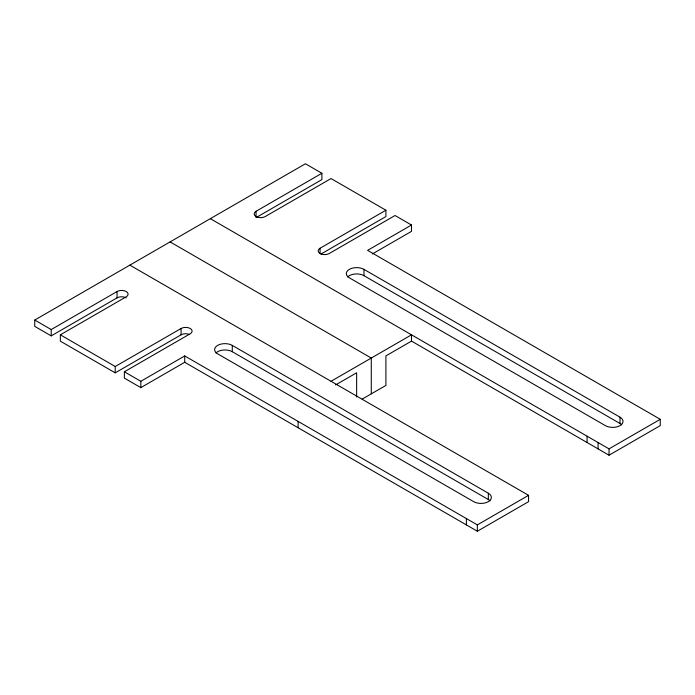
<?xml version="1.0" encoding="UTF-8"?>
<svg xmlns="http://www.w3.org/2000/svg" width="695" height="695" viewBox="0 0 695 695"><rect width="100%" height="100%" fill="white"/><g stroke="black" fill="none" stroke-linecap="round" stroke-linejoin="round"><path stroke-width="1.04" d="M356.639 397.019L356.648 372.781L335.615 384.926M362.13 399.121L371.269 393.848L371.278 358.055L170.093 241.903M126.195 297.868A6.464 3.736 0 0 0 117.055 297.868L51.213 335.885L34.75 326.381L34.75 320.048L305.435 163.768L321.898 173.272L321.898 179.605L256.976 217.083M34.75 320.048L51.213 329.552L117.055 291.535A6.464 3.736 0 0 1 126.195 291.535A6.464 3.736 0 0 1 126.195 296.817L60.352 334.825L60.352 341.167L115.222 372.841L181.065 334.825A6.464 3.736 0 0 1 188.875 334.234M256.055 217.622L256.055 211.289L321.898 173.272M60.352 334.825L115.222 366.508L181.065 328.492A6.464 3.736 0 0 1 190.213 328.492A6.464 3.736 0 0 1 190.213 333.774L124.37 371.79L124.37 378.123L140.833 387.628L184.722 362.286L477.352 531.232L528.565 501.668L528.565 495.327L129.852 265.134M372.285 253.996L411.51 231.348L411.51 225.015L395.055 215.511L329.213 253.519A6.464 3.736 0 0 1 320.065 253.519A6.464 3.736 0 0 1 320.065 248.245L385.907 210.229L385.907 216.562L320.994 254.04M124.37 371.79L140.833 381.286L184.722 355.944L477.352 524.899L528.565 495.327M411.51 225.015L367.62 250.356L660.25 419.302L660.25 425.635L609.037 455.208L411.51 341.106L411.51 334.825L331.037 381.286M411.51 341.106L385.907 355.892L385.907 385.456L371.269 393.848M210.333 218.673L609.037 448.866L660.25 419.302M385.907 210.229L331.037 178.554L265.195 216.562A6.464 3.736 0 0 1 256.055 216.562A6.464 3.736 0 0 1 256.055 211.289M363.963 269.365L620.01 417.191A10.347 5.977 0 0 1 620.01 425.635A10.347 5.977 0 0 1 605.38 425.635L349.333 277.809A10.347 5.977 0 0 1 349.333 269.365A10.347 5.977 0 0 1 363.963 269.365L363.963 275.68L620.01 423.507A10.347 5.977 0 0 1 621.66 424.749M232.278 345.389L488.333 493.215A10.347 5.977 0 0 1 488.333 501.668A10.347 5.977 0 0 1 473.695 501.668L217.648 353.833A10.347 5.977 0 0 1 217.648 345.389A10.347 5.977 0 0 1 232.278 345.389L232.278 351.705L488.333 499.54A10.347 5.977 0 0 1 489.975 500.774M620.01 417.191L620.01 423.507M609.037 448.866L609.037 455.208M598.065 442.533L598.065 448.866M587.093 436.199L587.093 442.472M488.333 493.215L488.333 499.54M477.352 524.899L477.352 531.232M466.38 518.557L466.38 524.899M320.065 248.245L320.065 253.519M298.12 421.413L298.12 427.755M184.722 355.944L184.722 362.286M181.065 328.492L181.065 334.825M140.833 381.286L140.833 387.628M117.055 291.535L117.055 297.868M115.222 366.508L115.222 372.841M51.213 329.552L51.213 335.885M215.997 352.938A10.347 5.977 0 0 1 232.278 351.705M347.682 276.914A10.347 5.977 0 0 1 363.963 275.68"/></g></svg>
